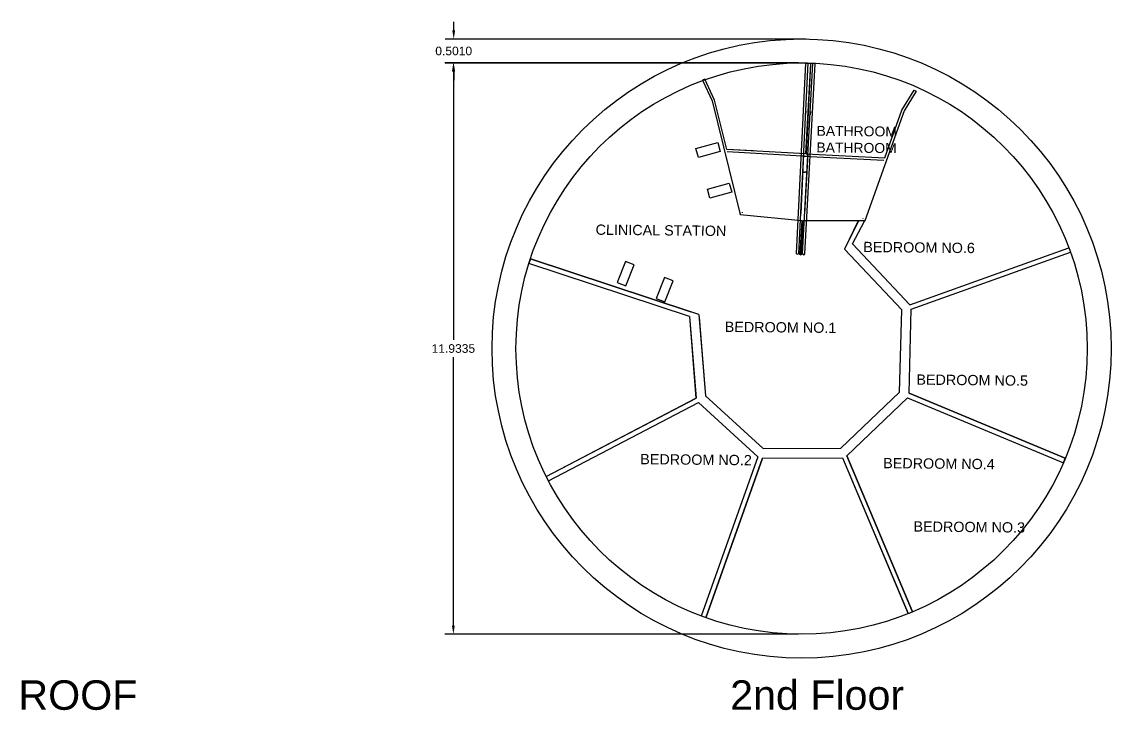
# Model space of a CAD drawing. Header units: inches. Extents: x 108.7 to 146.2, y 38 to 52.4.
# Drawn here: x 108.75 to 131.51, y 38.02 to 52.4 of the extents above; entities that cross this region are included whole.
import ezdxf

# ---------------------------------------------------------------- set-up
doc = ezdxf.new("R2010")
doc.units = ezdxf.units.IN
doc.header["$MEASUREMENT"] = 0
doc.layers.add('Furniture', color=30, linetype='Continuous')
doc.layers.add('X-EQPM-PCworkstation', color=7, linetype='Continuous')
doc.styles.get("Standard").update_dxf_attribs({"font": 'arial.ttf'})
doc.dimstyles.get("Standard").update_dxf_attribs({"dimtxt": 0.18, "dimasz": 0.18, "dimexe": 0.18, "dimexo": 0.0625, "dimgap": 0.09, "dimtad": 0, "dimtih": 1, "dimtoh": 1, "dimdec": 4, "dimzin": 0, "dimdsep": 46, "dimtxsty": 'Standard', "dimcen": 0.09, "dimadec": 0, "dimazin": 0, "dimtfac": 1, "dimtdec": 4, "dimtofl": 0, "dimtmove": 0, "dimatfit": 3, "dimfxl": 1, "dimtolj": 1, "dimtzin": 0, "dimarcsym": 0})

# ---------------------------------------------------------------- blocks, each defined once
blk = doc.blocks.new('*D7')
at = {"layer": 'Defpoints', "color": 0, "transparency": 16777216}
for p in [(117.765, 51.537), (125.039, 51.537, 3.972), (125.039, 39.604, 3.972)]:
    blk.add_point(p, dxfattribs=at)
at = {"layer": 'X-EQPM-PCworkstation', "color": 0, "lineweight": -2, "transparency": 16777216}
for p, q in [((124.977, 51.537), (117.585, 51.537)), ((117.765, 51.357), (117.765, 45.752)), ((117.765, 39.784), (117.765, 45.388)), ((124.977, 39.604), (117.585, 39.604))]:
    blk.add_line(p, q, dxfattribs=at)
at = {"layer": 'X-EQPM-PCworkstation', "color": 0, "transparency": 16777216}
for points in [[(117.735, 51.357), (117.795, 51.357), (117.765, 51.537)], [(117.735, 39.784), (117.795, 39.784), (117.765, 39.604)]]:
    blk.add_solid(points, dxfattribs=at)
at = {"layer": 'X-EQPM-PCworkstation', "color": 0, "transparency": 16777216, "insert": (117.765, 45.57), "char_height": 0.18, "attachment_point": 5}
blk.add_mtext('\\A1;11.9335', dxfattribs=at)
blk = doc.blocks.new('*D11')
at = {"layer": 'Defpoints', "color": 0, "transparency": 16777216}
for p in [(117.772, 52.035), (125.196, 52.035, 3.972), (125.224, 51.534, 3.672)]:
    blk.add_point(p, dxfattribs=at)
at = {"layer": 'X-EQPM-PCworkstation', "color": 0, "lineweight": -2, "transparency": 16777216}
for p, q in [((117.772, 52.215), (117.772, 52.395)), ((125.134, 52.035), (117.592, 52.035)), ((125.162, 51.534), (117.592, 51.534)), ((117.772, 51.354), (117.772, 51.174))]:
    blk.add_line(p, q, dxfattribs=at)
at = {"layer": 'X-EQPM-PCworkstation', "color": 0, "transparency": 16777216}
for points in [[(117.742, 52.215), (117.802, 52.215), (117.772, 52.035)], [(117.742, 51.354), (117.802, 51.354), (117.772, 51.534)]]:
    blk.add_solid(points, dxfattribs=at)
at = {"layer": 'X-EQPM-PCworkstation', "color": 0, "transparency": 16777216, "insert": (117.772, 51.785), "char_height": 0.18, "attachment_point": 5}
blk.add_mtext('\\A1;0.5010', dxfattribs=at)

msp = doc.modelspace()

# ---------------------------------------------------------------- linework, layer by layer
for p, q in [((124.97948, 47.55204, 4.02538), (125.17432, 51.53561, 4.02538)), ((125.05474, 47.54813, 4.02538), (125.27436, 51.53251, 4.02538)), ((125.27436, 51.53251, 4.02538), (125.27378, 51.52213, 4.02538)), ((125.27378, 51.52213, 4.02538), (125.27378, 51.52213, 6.52538)), ((125.11952, 50.52912, 4.02538), (125.11571, 50.45922, 4.02538)), ((125.12568, 50.52849, 4.02538), (125.12231, 50.45857, 4.02538)), ((125.21813, 50.52368, 4.02538), (125.21423, 50.45379, 4.02538)), ((125.22433, 50.52367, 4.02538), (125.22087, 50.45375, 4.02538)), ((125.16701, 49.58505, 4.02538), (123.48707, 49.67765, 4.02538)), ((125.08159, 49.63956, 4.02538), (125.02052, 48.39105, 4.02538)), ((125.16977, 49.63498, 4.02538), (125.10097, 48.38687, 4.02538)), ((125.07096, 49.42332, 5.02538), (125.07096, 49.42332, 4.02538)), ((125.07914, 49.58962, 4.02538), (126.75962, 49.50743, 4.02538)), ((125.1579, 49.4188, 5.02538), (125.1579, 49.4188, 4.02538)), ((125.04875, 49.25806, 4.02538), (125.09876, 49.2553, 4.02538)), ((125.06278, 49.25702, 4.02538), (125.11282, 49.25457, 4.02538)), ((125.14878, 49.25254, 4.02538), (125.09876, 49.2553, 4.02538)), ((125.16285, 49.25212, 4.02538), (125.11282, 49.25457, 4.02538)), ((123.75626, 48.37167, 4.02538), (123.75731, 48.38162, 4.02538)), ((123.7964, 48.41789, 4.02538), (123.7954, 48.40794, 4.02538)), ((126.32127, 48.28656, 4.02538), (126.32124, 48.27656, 4.02538)), ((126.3564, 48.23643, 4.02538), (126.35639, 48.24643, 4.02538)), ((126.22351, 48.23663, 4.02538), (125.93443, 47.64344, 3.97185)), ((126.2243, 48.23691, 4.02538), (125.93522, 47.64373, 3.97185)), ((126.10126, 47.75805, 3.97185), (126.35424, 48.23404, 3.96473)), ((126.10205, 47.75834, 3.97185), (126.35503, 48.23432, 3.96473)), ((126.35424, 48.23404, 3.96473), (126.22351, 48.23663, 4.02538)), ((126.3564, 48.23643, 6.52538), (126.35503, 48.23432, 3.96473)), ((127.12922, 46.37689, 3.97185), (125.93443, 47.64344, 3.97185)), ((127.13001, 46.37717, 3.97185), (125.93522, 47.64373, 3.97185)), ((127.30082, 46.48644, 3.97185), (126.10126, 47.75805, 3.97185)), ((127.30161, 46.48672, 3.97185), (126.10205, 47.75834, 3.97185)), ((127.30082, 46.48644, 3.97185), (130.62237, 47.67596, 3.97185)), ((127.30161, 46.48672, 3.97185), (130.62316, 47.67624, 3.97185)), ((127.32963, 46.39054, 3.97185), (130.65609, 47.58181, 3.97185)), ((127.33041, 46.39082, 3.97185), (130.65688, 47.5821, 3.97185)), ((119.37302, 47.44153, 3.97185), (119.34166, 47.34658, 3.97185)), ((122.69392, 46.2393, 3.97185), (119.34166, 47.34658, 3.97185)), ((119.37302, 47.44153, 3.97185), (119.34245, 47.34632, 3.97185)), ((122.6947, 46.23958, 3.97185), (119.34245, 47.34686, 3.97185)), ((122.89131, 46.27941, 3.97185), (119.37302, 47.44153, 3.97185)), ((119.37302, 47.44153, 3.97185), (122.72268, 46.33511, 3.97185)), ((122.72347, 46.33539, 3.97185), (119.37381, 47.44182, 3.97185)), ((119.37381, 47.44182, 3.97185), (122.72347, 46.33539, 3.97185)), ((122.69392, 46.2393, 3.97185), (122.833, 44.53054, 3.97185)), ((122.6947, 46.23958, 3.97185), (122.83379, 44.53082, 3.97185)), ((122.89131, 46.27941, 3.97185), (123.02933, 44.58366, 3.97185)), ((122.89623, 46.22902, 3.97185), (123.03012, 44.58394, 3.97185)), ((127.08587, 44.65867, 3.97185), (127.12922, 46.37689, 3.97185)), ((127.08666, 44.65895, 3.97185), (127.13001, 46.37717, 3.97185)), ((127.28535, 44.63521, 3.97185), (127.32963, 46.39054, 3.97185)), ((127.28614, 44.6355, 3.97185), (127.33041, 46.39082, 3.97185)), ((127.08587, 44.65867, 3.97185), (125.85941, 43.48677, 3.97185)), ((127.08666, 44.65895, 3.97185), (125.8602, 43.48705, 3.97185)), ((127.28535, 44.63521, 3.97185), (130.54752, 43.27774, 3.97185)), ((127.28614, 44.6355, 3.97185), (130.5483, 43.27802, 3.97185)), ((119.70393, 42.89572, 3.97185), (122.833, 44.53054, 3.97185)), ((119.70472, 42.896, 3.97185), (122.83379, 44.53082, 3.97185)), ((119.75024, 42.80709, 3.97185), (122.88482, 44.44479, 3.97185)), ((119.75102, 42.80737, 3.97185), (122.88561, 44.44508, 3.97185)), ((122.88482, 44.44479, 3.97185), (124.12706, 43.30887, 3.97185)), ((122.88561, 44.44508, 3.97185), (124.12785, 43.30915, 3.97185)), ((123.02933, 44.58366, 3.97185), (124.23479, 43.48137, 3.97185)), ((123.03012, 44.58394, 3.97185), (124.23558, 43.48166, 3.97185)), ((127.252, 44.54078, 3.97185), (125.98317, 43.32839, 3.97185)), ((125.98317, 43.32839, 3.97185), (127.252, 44.54078, 3.97185)), ((127.25279, 44.54106, 3.97185), (125.98395, 43.32868, 3.97185)), ((127.252, 44.54078, 3.97185), (130.5091, 43.18541, 3.97185)), ((127.252, 44.54078, 3.97185), (130.50832, 43.18573, 3.97185)), ((127.25279, 44.54106, 3.97185), (130.50989, 43.18569, 3.97185)), ((124.23479, 43.48137, 3.97185), (125.85941, 43.48677, 3.97185)), ((124.23558, 43.48166, 3.97185), (125.8602, 43.48705, 3.97185)), ((124.12706, 43.30887, 3.97185), (122.94231, 39.98287, 3.97185)), ((124.12785, 43.30915, 3.97185), (122.94309, 39.98315, 3.97185)), ((124.22341, 43.28133, 3.97185), (123.03651, 39.94931, 3.97185)), ((123.03651, 39.94931, 3.97185), (124.22341, 43.28133, 3.97185)), ((124.2242, 43.28162, 3.97185), (123.0373, 39.9496, 3.97185)), ((124.22341, 43.28133, 3.97185), (125.89215, 43.28688, 3.97185)), ((124.22341, 43.28133, 3.97185), (125.89215, 43.28688, 3.97185)), ((124.2242, 43.28162, 3.97185), (125.89293, 43.28716, 3.97185)), ((125.89215, 43.28688, 3.97185), (127.26321, 40.03264, 3.97185)), ((125.89215, 43.28688, 3.97185), (127.26321, 40.03264, 3.97185)), ((125.89293, 43.28716, 3.97185), (127.264, 40.03292, 3.97185)), ((125.98317, 43.32839, 3.97185), (127.35537, 40.07146, 3.97185)), ((127.35537, 40.07146, 3.97185), (125.98317, 43.32839, 3.97185)), ((125.98395, 43.32868, 3.97185), (127.35615, 40.07174, 3.97185))]:
    msp.add_line(p, q)
for points, elevation in [([(124.02378, 49.69814), (123.47461, 49.72841), (123.22243, 50.75544), (123.01467, 51.19357), (122.96948, 51.17787), (123.17387, 50.74352), (123.75626, 48.37167), (125.04292, 48.24219), (125.00482, 47.55088), (125.01645, 47.52835), (125.05474, 47.54813), (125.0909, 47.5244), (125.10466, 47.54538), (125.32371, 51.51938), (125.22386, 51.52488), (125.11984, 49.63773), (123.47461, 49.72841)], 4.02538), ([(126.22795, 49.58349), (126.77729, 49.55662), (127.13466, 50.55195), (127.38675, 50.96616), (127.43007, 50.94585), (127.18172, 50.53505), (126.3564, 48.23643), (125.06325, 48.24114), (125.02942, 47.5496), (125.01552, 47.5284), (124.97948, 47.55204), (124.94106, 47.53219), (124.92954, 47.55448), (125.12398, 51.52976), (125.22386, 51.52488), (125.13153, 49.63712), (126.77729, 49.55662)], 4.02538), ([(123.03651, 39.94931), (124.22341, 43.28133), (125.89215, 43.28688), (127.26289, 40.03341), (127.35537, 40.07146), (125.98317, 43.32839), (127.252, 44.54078), (130.50832, 43.18573), (130.54674, 43.27806), (127.28535, 44.63521), (127.32963, 46.39054)], 3.97185)]:
    msp.add_lwpolyline(points, dxfattribs=dict(elevation=elevation))
for centre, radius in [((125.03948, 45.57039, 3.6723), 6.46675), ((125.03948, 45.57039, 3.97185), 6.46675), ((125.03948, 45.57039, 3.6723), 5.96675), ((125.03948, 45.57039, 3.97185), 5.96675)]:
    msp.add_circle(centre, radius)
at = {"layer": 'Furniture', "elevation": 4.02087}
for points in [[(123.28681, 49.87352), (123.33948, 49.68688), (122.88498, 49.55863), (122.83232, 49.74527)], [(123.52595, 49.02603), (123.57861, 48.83939), (123.12412, 48.71115), (123.07146, 48.89779)], [(121.18434, 46.95193), (121.36388, 46.87863), (121.54238, 47.31583), (121.36284, 47.38914)], [(121.99958, 46.61908), (122.17912, 46.54578), (122.35763, 46.98298), (122.17809, 47.05628)]]:
    msp.add_lwpolyline(points, close=True, dxfattribs=at)

# ---------------------------------------------------------------- texts
at = {"layer": 'X-EQPM-PCworkstation'}
note = msp.add_mtext_dynamic_manual_height_columns('BATHROOM  ', width=2.0115554, gutter_width=0, heights=[0.2, 0], dxfattribs=dict(at, insert=(123.34095, 50.24211), char_height=0.2079721, attachment_point=1, rotation=359.437155))
for column, words in zip(note.columns.linked_columns, ['BATHROOM']):
    column.text = words
at = {"layer": 'X-EQPM-PCworkstation', "char_height": 0.214525, "attachment_point": 1, "rotation": 359.437155}
for s, width, insert in [('CLINICAL STATION', 3.0966359, (120.7373, 48.16146)), ('BEDROOM NO.6', 2.4290621, (126.3285, 47.80029)), ('BEDROOM NO.5', 2.4290621, (127.43776, 45.0306)), ('BEDROOM NO.2', 2.4290621, (121.66962, 43.36878)), ('BEDROOM NO.4', 2.4290621, (126.74448, 43.28569))]:
    msp.add_mtext_dynamic_manual_height_columns(s, width=width, gutter_width=1, heights=[0.2], dxfattribs=dict(at, insert=insert))
at = {"layer": 'X-EQPM-PCworkstation'}
note = msp.add_mtext_dynamic_manual_height_columns('BEDROOM NO.1\\P', width=2.4290621, gutter_width=1, heights=[0.2, 0], dxfattribs=dict(at, insert=(120.00573, 46.16617), char_height=0.214525, attachment_point=1, rotation=359.437155))
for column, words in zip(note.columns.linked_columns, ['\\P']):
    column.text = words
note = msp.add_mtext_dynamic_manual_height_columns('BEDROOM NO.3\\P', width=2.4290621, gutter_width=1, heights=[0.2, 0], dxfattribs=dict(at, insert=(123.94813, 41.99608, 3.97185), char_height=0.214525, attachment_point=1, rotation=359.437155))
at = {"layer": 'X-EQPM-PCworkstation', "char_height": 0.615822, "attachment_point": 1}
for s, width, insert in [('ROOF', 1.616967, (108.6791, 38.641)), ('2nd Floor', 4.6263219, (123.54621, 38.641))]:
    msp.add_mtext_dynamic_manual_height_columns(s, width=width, gutter_width=1, heights=[0], dxfattribs=dict(at, insert=insert))

# ---------------------------------------------------------------- dimensions: what is measured, and where the dimension line sits
at = {"layer": 'X-EQPM-PCworkstation'}
for base, p1, p2, angle, picture, middle in [((117.77167, 52.03524), (125.22415, 51.53428, 3.6723), (125.19609, 52.03524, 3.97185), 270, '*D11', (117.77167, 51.78476)), ((117.76494, 51.53714), (125.03948, 39.60364, 3.97185), (125.03948, 51.53714, 3.97185), 90, '*D7', (117.76494, 45.57039))]:
    dim = msp.add_linear_dim(base=base, p1=p1, p2=p2, angle=angle, dimstyle='Standard', dxfattribs=at)
    dim.commit()
    dim.dimension.update_dxf_attribs({"geometry": picture, "text_midpoint": middle})

doc.saveas('drawing.dxf')
